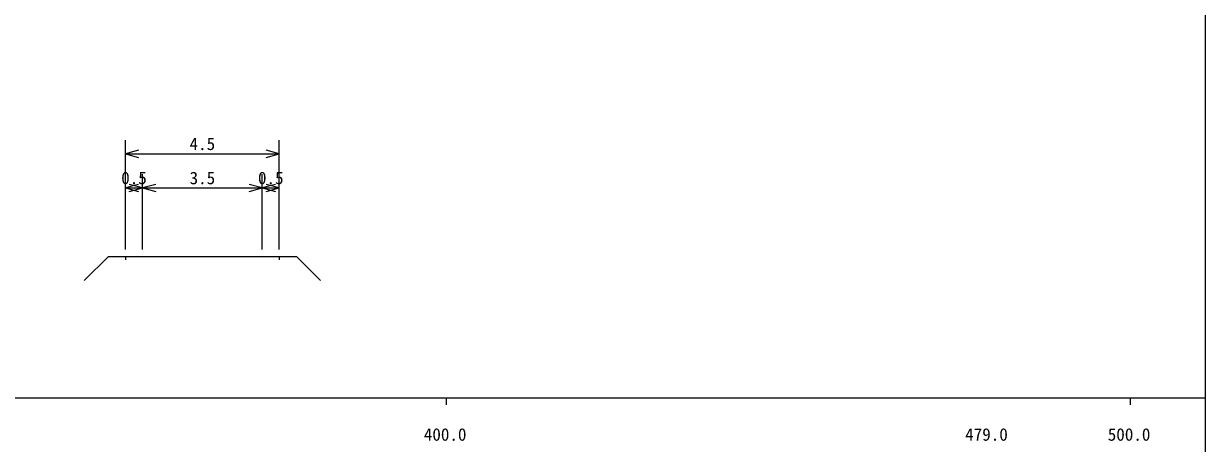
# Model space of a CAD drawing. Units: millimetres, scale not verified, with parts at other scales. Extents: x 40000 to 680000, y 20000 to 380000.
# Drawn here: x 406214 to 579000, y 198357 to 259760 of the extents above; entities that cross this region are included whole.
import ezdxf
from ezdxf.enums import TextEntityAlignment as Align

# ---------------------------------------------------------------- set-up
doc = ezdxf.new("R2010")
doc.units = ezdxf.units.MM
doc.header["$LTSCALE"] = 1000
doc.layers.add('M-STR-HTXT', color=7, linetype='Continuous', lineweight=13)
doc.layers.add('M-TTL-BAND', color=7, linetype='Continuous', lineweight=13)
doc.styles.add('ＭＳ ゴシック', font='')
doc.styles.get('ＭＳ ゴシック').set_extended_font_data('MS Gothic')

msp = doc.modelspace()

# ---------------------------------------------------------------- linework, layer by layer
at = {"layer": 'M-STR-HTXT'}
for p, q in [((421100, 226716), (421100, 242716)), ((443600, 226716), (443600, 242716)), ((423032, 241233), (421100, 240716)), ((421100, 240716), (443600, 240716)), ((421100, 240716), (423032, 240198)), ((443600, 240716), (441668, 241233)), ((441668, 240198), (443600, 240716)), ((421100, 226716), (421100, 237716)), ((423600, 226716), (423600, 237716)), ((441100, 226716), (441100, 237716)), ((443600, 226716), (443600, 237716)), ((423032, 236233), (421100, 235716)), ((421100, 235716), (423600, 235716)), ((421100, 235716), (423032, 235198)), ((423600, 235716), (421668, 236233)), ((421668, 235198), (423600, 235716)), ((425532, 236233), (423600, 235716)), ((423600, 235716), (441100, 235716)), ((423600, 235716), (425532, 235198)), ((441100, 235716), (439168, 236233)), ((439168, 235198), (441100, 235716)), ((443032, 236233), (441100, 235716)), ((441100, 235716), (443600, 235716)), ((441100, 235716), (443032, 235198)), ((443600, 235716), (441668, 236233)), ((441668, 235198), (443600, 235716)), ((418600, 225716), (415064, 222180)), ((418600, 225716), (421100, 225716)), ((421100, 225716), (423600, 225716)), ((421100, 225716), (421100, 225216)), ((423600, 225716), (441100, 225716)), ((441100, 225716), (443600, 225716)), ((443600, 225716), (443600, 225216)), ((443600, 225716), (446100, 225716)), ((446100, 225716), (449635, 222180))]:
    msp.add_line(p, q, dxfattribs=at)
at = {"layer": 'M-TTL-BAND'}
for p, q in [((579000, 20000), (579000, 370000)), ((40000, 205000), (579000, 205000)), ((468000, 205000), (468000, 204000)), ((568000, 205000), (568000, 204000))]:
    msp.add_line(p, q, dxfattribs=at)

# ---------------------------------------------------------------- texts
at = {"layer": 'M-STR-HTXT', "style": 'ＭＳ ゴシック'}
for s, p in [('4.5', (432350, 240716)), ('0.5', (422350, 235716)), ('3.5', (432350, 235716)), ('0.5', (442350, 235716))]:
    msp.add_text(s, height=1833, dxfattribs=at).set_placement(p, align=Align.BOTTOM_CENTER)
at = {"layer": 'M-TTL-BAND', "style": 'ＭＳ ゴシック'}
for s, p in [('400.0', (467844, 198195)), ('479.0', (547000, 198195)), ('500.0', (567844, 198195))]:
    msp.add_text(s, height=1833, dxfattribs=at).set_placement(p, align=Align.BOTTOM_CENTER)

doc.saveas('drawing.dxf')
